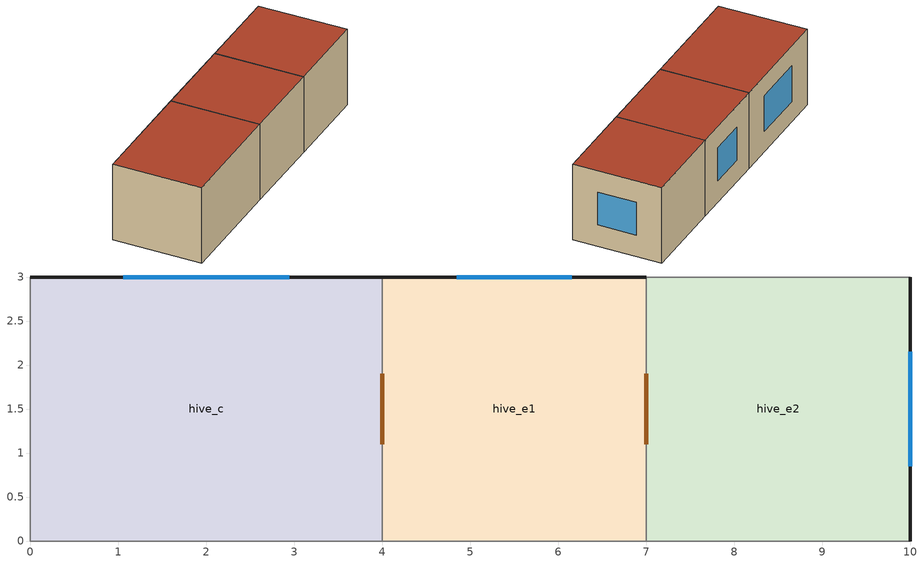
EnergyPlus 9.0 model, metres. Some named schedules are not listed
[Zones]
hive_c
 floor adiabatic (floor): 4,3 4,0 0,0 0,3 z0
 wall outside (ext_wall): 4,3 0,3 z0:2.7
 wall adiabatic (int_wall): 0,3 0,0 4,0 z0:2.7
 wall to hive_e1 (int_wall): 4,0 4,3 z0:2.7
 window (simple_window): 2.94,3 1.06,3 z0.71:1.99
 door inside (door_3_cm): 4,1.1 4,1.9 z0:2.1
 roof outside (roof): 0,3 0,0 4,0 4,3 z2.7
hive_e1
 floor adiabatic (floor): 7,3 7,0 4,0 4,3 z0
 wall outside (ext_wall): 7,3 4,3 z0:2.7
 wall adiabatic (int_wall): 4,0 7,0 z0:2.7
 wall to hive_e2 (int_wall): 7,0 7,3 z0:2.7
 window (simple_window): 6.15,3 4.85,3 z0.76:1.94
 door inside (door_3_cm): 7,1.1 7,1.9 z0:2.1
 roof outside (roof): 4,3 4,0 7,0 7,3 z2.7
hive_e2
 floor adiabatic (floor): 10,3 10,0 7,0 7,3 z0
 wall outside (ext_wall): 10,0 10,3 z0:2.7
 wall adiabatic (int_wall): 7,0 10,0 / 10,3 7,3 z0:2.7
 window (simple_window): 10,0.85 10,2.15 z0.76:1.94
 roof outside (roof): 7,3 7,0 10,0 10,3 z2.7
[Building]
single_zone_hive: Loads convergence tolerance value=0.04; Maximum number of warmup days=25; Minimum number of warmup days=6; North axis=0; Solar distribution=FullInteriorAndExteriorWithReflections; Temperature convergence tolerance value=0.4; Terrain=City
[Construction]
floor: impermeabilizacao, concreto_5cm, contrapiso, piso_ceramico
roof: fibrocimento_telha, camara_cobertura, concreto
ext_wall: argamassa_externa, tijolo_9x19x19, camara_parede, tijolo_9x19x19, argamassa_interna
int_wall: argamassa_interna, tijolo_9x19x19, camara_parede, tijolo_9x19x19, argamassa_interna
door_3_cm: porta_mad_int_3cm
simple_window: vidro_simples_0.87
[Material] Thermal absorptance=0.9
Name | Conductivity | Density | Roughness | Solar absorptance | Specific heat | Thickness | Visible absorptance
argamassa_externa; argamassa_interna | 1.15 | 2000 | MediumRough | 0.5 | 1000 | 0.025 | 0.5
concreto_5cm | 1.75 | 2200 | MediumRough | 0.7 | 1000 | 0.05 | 0.7
contrapiso | 1.15 | 2000 | MediumRough | 0.7 | 1000 | 0.02 | 0.7
concreto | 1.75 | 2200 | Rough | 0.5 | 1000 | 0.1 | 0.5
fibrocimento_telha | 0.65 | 1700 | MediumRough | 0.5 | 840 | 0.008 | 0.5
impermeabilizacao | 0.23 | 1000 | Smooth | 0.7 | 920 | 0.0001 | 0.7
piso_ceramico | 1.05 | 2000 | Smooth | 0.7 | 920 | 0.0075 | 0.7
porta_mad_int_3cm | 0.15 | 650 | MediumSmooth | 0.5 | 2300 | 0.03 | 0.5
tijolo_9x19x19 | 0.9 | 1600 | Rough | 0.7 | 920 | 0.013 | 0.7
[Material:AirGap]
Name | Thermal resistance
camara_cobertura | 0.21
camara_parede | 0.17
[WindowMaterial:SimpleGlazingSystem]
vidro_simples_0.87: Solar heat gain coefficient=0.87; U factor=5.7
[ElectricEquipment]
equip_hive_e1: Zone or zonelist=hive_e1; Design level=120; Design level calculation method=EquipmentLevel; End use subcategory=General; Fraction latent=0; Fraction lost=0; Fraction radiant=0.3; Schedule=sch_equip_living
[Lights] Design level calculation method=Watts/Area; End use subcategory=GeneralLights; Fraction radiant=0.32; Fraction replaceable=0; Fraction visible=0.23; Return air fraction=0; Watts per zone floor area=5
Name | Zone or zonelist | Schedule
lights_hive_c | hive_c | sch_ilum_dorm
lights_hive_e1 | hive_e1 | sch_ilum_living
lights_hive_e2 | hive_e2 | sch_ilum_dorm
[People] Fraction radiant=0.3; Number of people calculation method=People
Name | Zone or zonelist | Number of people | Activity level schedule | Number of people schedule
people_hive_c | hive_c | 2 | sch_activ_dorm | sch_occup_dorm
people_hive_e1 | hive_e1 | 4 | sch_activ_living | sch_occup_living
people_hive_e2 | hive_e2 | 2 | sch_activ_dorm | sch_occup_dorm
[Zone] Multiplier=1
hive_c; hive_e1; hive_e2
[Schedule:Compact]
sch_activ_living: Through: 12/31, For:AllDays, Until: 24:00, 108
sch_activ_dorm: Through: 12/31, For:AllDays, Until: 24:00, 81
sch_equip_living: Through: 12/31, For:AllDays, Until: 14:00, 0, Until: 22:00, 1, Until: 24:00, 0
sch_ilum_living: Through: 12/31, For: AllDays, Until: 16:00, 0, Until: 22:00, 1, Until: 24:00, 0
sch_ilum_dorm: Through: 12/31, For: AllDays, Until: 06:00, 0, Until: 08:00, 1, Until: 22:00, 0, Until: 24:00, 1
sch_occup_living: Through: 12/31, For: AllDays, Until: 14:00, 0, Until: 18:00, 0.5, Until: 22:00, 1, Until: 24:00, 0
sch_occup_dorm: Through: 12/31, For: AllDays, Until: 08:00, 1, Until: 22:00, 0, Until 24:00, 1
[AirflowNetwork:MultiZone:Component:DetailedOpening] Discharge coefficient for opening factor 1=0.001; Discharge coefficient for opening factor 2=0.65; Extra crack length or height of pivoting axis=0; Height factor for opening factor 1=1; Height factor for opening factor 2=1; Number of sets of opening factor data=2; Opening factor 1=0; Opening factor 2=1; Start height factor for opening factor 1=0; Start height factor for opening factor 2=0; Type of rectangular large vertical opening lvo=NonPivoted; Width factor for opening factor 1=0
Name | Air mass flow coefficient when opening is closed | Air mass flow exponent when opening is closed | Width factor for opening factor 2
window_opening | 0.0003 | 0.63 | 0.45
door_opening | 0.0024 | 0.59 | 1
[AirflowNetwork:MultiZone:Surface] Window door opening factor or crack factor=1
Name | Leakage component | Surface | Ventilation control mode | Ventilation control zone temperature setpoint schedule | Venting availability schedule
afn_hive_c_window_n | window_opening | hive_c_window_n | Temperature | sch_window_behav | sch_afn_dorm
afn_hive_e1_window_n | window_opening | hive_e1_window_n | Temperature | sch_window_behav | sch_afn_living
afn_hive_e2_window_e | window_opening | hive_e2_window_e | Temperature | sch_window_behav | sch_afn_dorm
afn_hive_c_door_e | door_opening | hive_c_door_e | NoVent
afn_hive_e1_door_e | door_opening | hive_e1_door_e | NoVent
[AirflowNetwork:MultiZone:Zone]
Name | Zone
afn_hive_c | hive_c
afn_hive_e1 | hive_e1
afn_hive_e2 | hive_e2
[AirflowNetwork:SimulationControl]
afn_control: Absolute airflow convergence tolerance=1e-06; Airflownetwork control=MultizoneWithoutDistribution; Azimuth angle of long axis of building=90; Building type=LowRise; Convergence acceleration limit=-0.5; Height selection for local wind pressure calculation=OpeningHeight; Initialization type=LinearInitializationMethod; Maximum number of iterations=500; Ratio of building width along short axis to width along long axis=1; Relative airflow convergence tolerance=0.0001; Wind pressure coefficient type=SurfaceAverageCalculation
